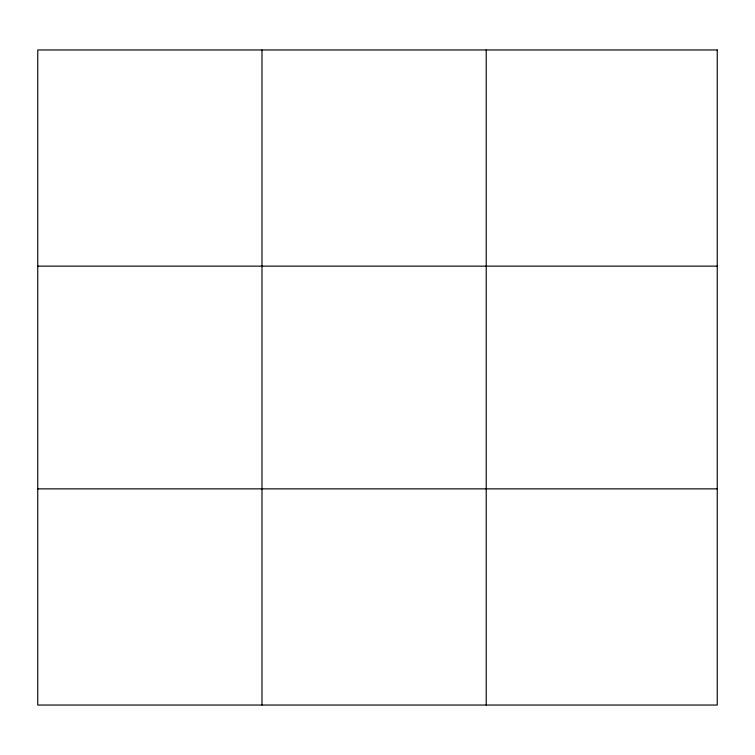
<?xml version="1.0" encoding="UTF-8"?>
<svg xmlns="http://www.w3.org/2000/svg" width="755" height="755" viewBox="0 0 755 755"><rect width="100%" height="100%" fill="white"/><g stroke="black" fill="none" stroke-linecap="round" stroke-linejoin="round"><path stroke-width="1.13" d="M261.985 705.038L261.985 49.962M486.22 705.038L486.22 49.962M37.75 266.137L717.25 266.137M37.75 488.863L717.25 488.863M717.25 49.962L717.25 705.038L37.75 705.038L37.75 49.962L717.25 49.962"/></g></svg>
